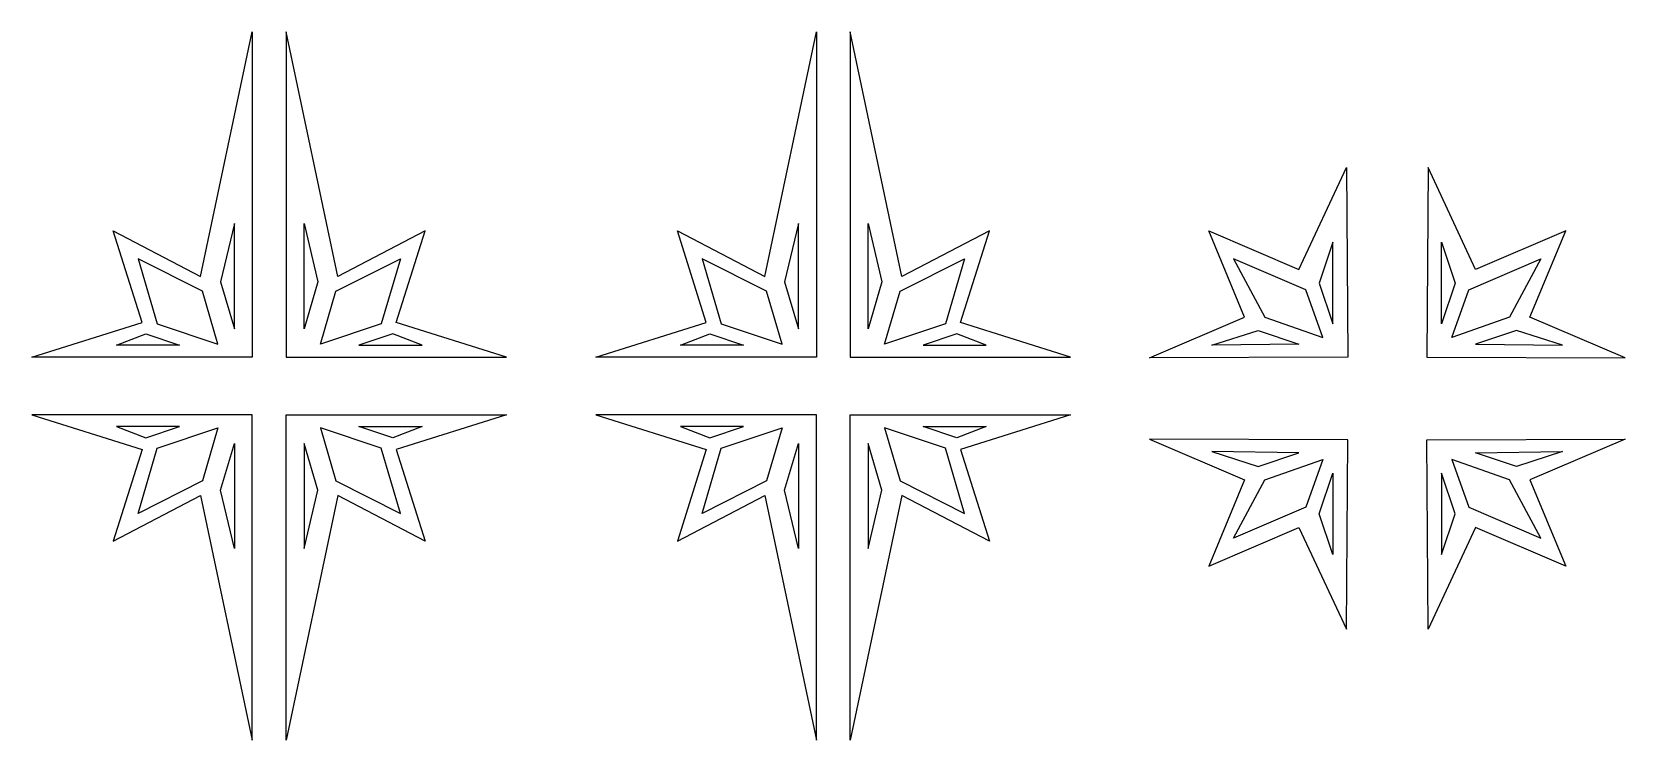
# Model space of a CAD drawing. Header units: millimetres. Extents: x -82 to 152, y -154 to -50.
import ezdxf

# ---------------------------------------------------------------- set-up
doc = ezdxf.new("R2010")
doc.units = ezdxf.units.MM
doc.layers.get('0').update_dxf_attribs({"linetype": 'CONTINUOUS'})

msp = doc.modelspace()

# ---------------------------------------------------------------- linework, layer by layer
for points in [[(-50, -50), (-50, -97.92), (-82.44, -97.92), (-66.22, -92.82), (-70.47, -79.29), (-57.6, -86.05)], [(-12.6, -97.92), (-28.81, -92.82), (-24.56, -79.29), (-37.43, -86.05), (-45.03, -50), (-45.03, -97.92)], [(25.41, -86.05), (33.01, -50), (33.01, -97.92), (0.57, -97.92), (16.79, -92.82), (12.54, -79.29)], [(58.45, -79.29), (45.58, -86.05), (37.98, -50), (37.98, -97.92), (70.41, -97.92), (54.2, -92.82)], [(90.73, -79.29), (104, -85), (111, -70), (111.2, -97.92), (82, -98), (96, -92)], [(130, -85), (123, -70), (122.8, -97.92), (152, -98), (138, -92), (143.27, -79.29)], [(-54.68, -86.82), (-52.64, -93.72), (-52.64, -78.23)], [(-42.39, -93.72), (-42.39, -78.23), (-40.36, -86.82)], [(28.33, -86.82), (30.37, -93.72), (30.37, -78.23)], [(42.65, -86.82), (40.62, -93.72), (40.62, -78.23)], [(109, -93), (109, -81), (107, -87)], [(125, -93), (125, -81), (127, -87)], [(-66.82, -83.41), (-64, -93), (-55.05, -96.01), (-57.35, -88.2)], [(-37.69, -88.2), (-28.21, -83.41), (-31.03, -93), (-39.98, -96.01)], [(19.01, -93), (27.96, -96.01), (25.66, -88.2), (16.19, -83.41)], [(45.32, -88.2), (54.8, -83.41), (51.98, -93), (43.03, -96.01)], [(99, -92), (107.5, -95), (105, -88), (94.38, -83.41)], [(135, -92), (126.5, -95), (129, -88), (139.62, -83.41)], [(-65.69, -94.5), (-60.72, -96.17), (-70, -96.17)], [(-29.34, -94.5), (-34.32, -96.17), (-25.03, -96.17)], [(13.01, -96.17), (17.32, -94.5), (22.29, -96.17)], [(53.67, -94.5), (48.69, -96.17), (57.98, -96.17)], [(91.2, -96.17), (98, -94), (104, -96)], [(136, -94), (130, -96), (142.8, -96.17)], [(-50, -154.32), (-50, -106.4), (-82.44, -106.4), (-66.22, -111.5), (-70.47, -125.04), (-57.6, -118.27)], [(-12.6, -106.4), (-28.81, -111.5), (-24.56, -125.04), (-37.43, -118.27), (-45.03, -154.32), (-45.03, -106.4)], [(16.79, -111.5), (12.54, -125.04), (25.41, -118.27), (33.01, -154.32), (33.01, -106.4), (0.57, -106.4)], [(45.58, -118.27), (37.98, -154.32), (37.98, -106.4), (70.41, -106.4), (54.2, -111.5), (58.45, -125.04)], [(-60.72, -108.15), (-70, -108.15), (-65.69, -109.82)], [(-57.35, -116.12), (-66.82, -120.92), (-64, -111.32), (-55.05, -108.32)], [(-37.69, -116.12), (-28.21, -120.92), (-31.03, -111.32), (-39.98, -108.32)], [(-34.32, -108.15), (-25.03, -108.15), (-29.34, -109.82)], [(13.01, -108.15), (17.32, -109.82), (22.29, -108.15)], [(19.01, -111.32), (27.96, -108.32), (25.66, -116.12), (16.19, -120.92)], [(51.98, -111.32), (43.03, -108.32), (45.32, -116.12), (54.8, -120.92)], [(48.69, -108.15), (57.98, -108.15), (53.67, -109.82)], [(82, -110), (96, -116), (90.73, -128.71), (104, -123), (111, -138), (111.2, -110.08)], [(123, -138), (122.8, -110.08), (152, -110), (138, -116), (143.27, -128.71), (130, -123)], [(-54.68, -117.5), (-52.64, -110.61), (-52.64, -126.1)], [(-40.36, -117.5), (-42.39, -110.61), (-42.39, -126.1)], [(28.33, -117.5), (30.37, -110.61), (30.37, -126.1)], [(40.62, -110.61), (40.62, -126.1), (42.65, -117.5)], [(104, -112), (91.2, -111.83), (98, -114)], [(130, -112), (142.8, -111.83), (136, -114)], [(105, -120), (94.38, -124.59), (99, -116), (107.5, -113)], [(129, -120), (139.62, -124.59), (135, -116), (126.5, -113)], [(109, -115), (109, -127), (107, -121)], [(125, -127), (127, -121), (125, -115)]]:
    msp.add_lwpolyline(points, close=True)

doc.saveas('drawing.dxf')
